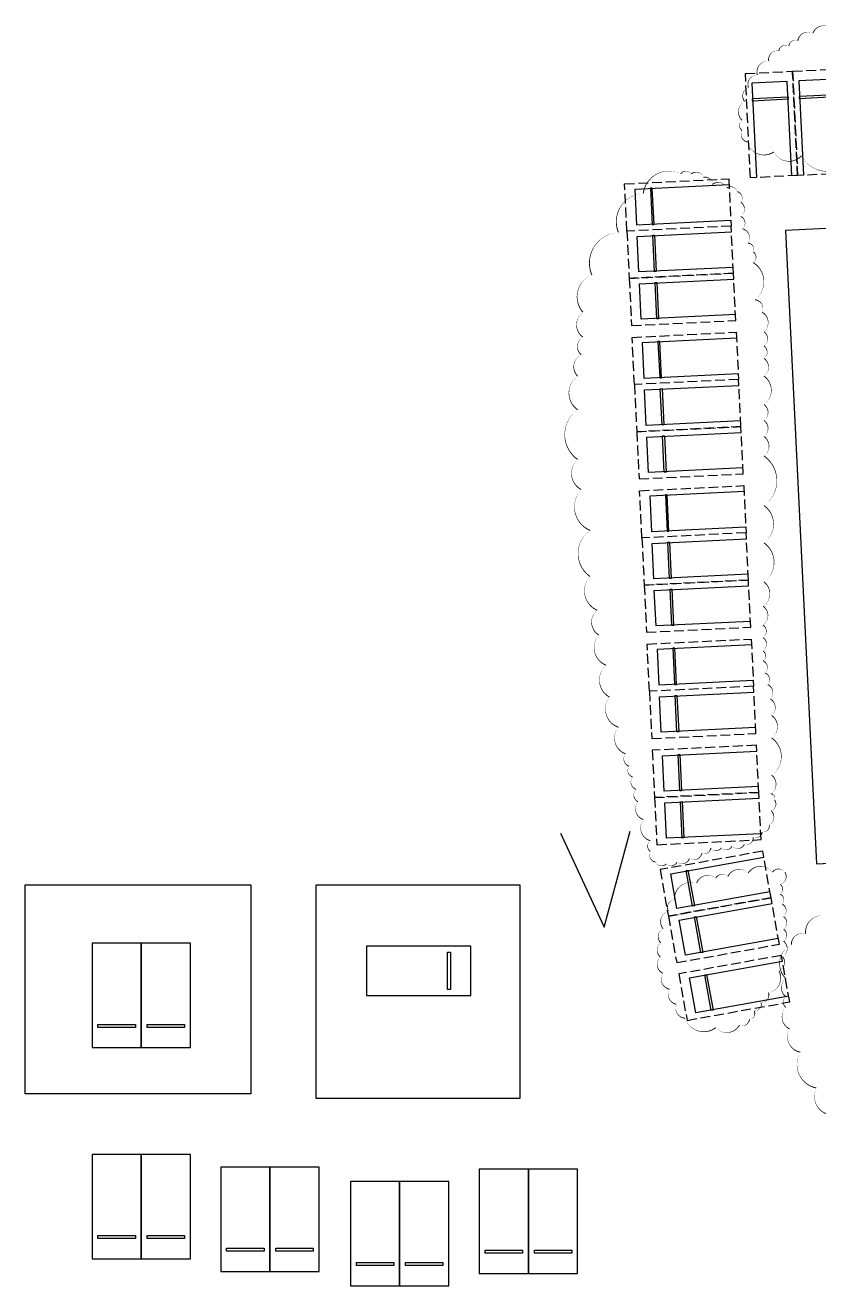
# Model space of a CAD drawing. Header units: millimetres. Extents: x -691095 to 2797013, y -349436 to 2050109.
# Drawn here: x 133512 to 173834, y 1065618 to 1129644 of the extents above; entities that cross this region are included whole.
import ezdxf

# ---------------------------------------------------------------- set-up
doc = ezdxf.new("R2010")
doc.units = ezdxf.units.MM
doc.header["$LTSCALE"] = 1000
doc.linetypes.add('__附着_A09-行车流线_SEN23M28_设计区$0$DASH', pattern=[0.35, 0.25, -0.1])
doc.layers.add('AE-EQPM-CARS', color=250, linetype='Continuous')
doc.layers.add('STD-PARK', color=103, linetype='__附着_A09-行车流线_SEN23M28_设计区$0$DASH')
doc.layers.add('E-LANE-CENTER', color=6, linetype='Continuous', plot=False)
doc.layers.add('注释', color=3, linetype='Continuous', plot=False)

# ---------------------------------------------------------------- blocks, each defined once
blk = doc.blocks.new('A$C6356253C')
at = {"layer": 'STD-PARK', "linetype": '__附着_A09-行车流线_SEN23M28_设计区$0$DASH', "ltscale": 2}
for p, q in [((1200, 5300), (-1200, 5300)), ((-1200, 5300), (-1200, 0)), ((1200, 0), (1200, 5300)), ((-1200, 0), (1200, 0))]:
    blk.add_line(p, q, dxfattribs=at)
at = {"layer": 'STD-PARK', "color": 8, "linetype": 'ByBlock', "ltscale": 2}
for p, q in [((-900, 500), (-900, 5300)), ((900, 5300), (900, 500)), ((-925, 1300), (-925, 1392)), ((-925, 1392), (925, 1392)), ((925, 1300), (-925, 1300)), ((925, 1392), (925, 1300)), ((900, 500), (-900, 500))]:
    blk.add_line(p, q, dxfattribs=at)
blk = doc.blocks.new('car0')
at = {"linetype": 'ByBlock', "elevation": 0}
for points in [[(262323, 561110), (267623, 561110), (267623, 563610), (262323, 563610)], [(266598, 561410), (266448, 561410), (266448, 563310), (266598, 563310)]]:
    blk.add_lwpolyline(points, close=True, dxfattribs=at)

msp = doc.modelspace()

# ---------------------------------------------------------------- linework, layer by layer
at = {"layer": 'E-LANE-CENTER'}
for p, q in [((224888.98621, 1121796.91881), (172143.19096, 1119223.3657)), ((172143.19096, 1119223.3657), (173712.59622, 1087057.90234))]:
    msp.add_line(p, q, dxfattribs=at)
msp.add_lwpolyline([(173712.59622, 1087057.90234), (191761.56175, 1087938.54072), (207274.11007, 1090724.12723), (224293.99568, 1089525.85107), (230627.6559, 1089834.88065), (235774.09751, 1090758.90584)], dxfattribs=at)
at = {"layer": '注释'}
for p, q in [((160714.75905, 1088615.39046), (162936.37093, 1083831.52197)), ((162936.37093, 1083831.52197), (164247.11982, 1088710.32234))]:
    msp.add_line(p, q, dxfattribs=at)
for points, elevation in [([(174434.02281, 1129491.58184, 0, 50, 0.52056705), (173535.49365, 1129235.01149, 0, 50, 0.52056705), (173535.49365, 1129235.01149, 0, 50, 0.52056705), (172765.31915, 1128850.15359, 0, 50, 0.52056705), (172765.31915, 1128850.15359, 0, 50, 0.52056705), (172316.04525, 1128593.58324, 0, 50, 0.52056705), (172316.04525, 1128593.58324, 0, 50, 0.52056705), (171802.59869, 1128337.01767, 0, 50, 0.52056705), (171802.59869, 1128337.01767, 0, 50, 0.52056705), (171289.15212, 1127823.87698, 0, 50, 0.52056705), (171289.15212, 1127823.87698, 0, 50, 0.52056705), (170711.51425, 1127118.30734, 0, 50, 0.52056705), (170711.51425, 1127118.30734, 0, 50, 0.52056705), (170262.24968, 1126476.88386, 0, 50, 0.52056705), (170262.24968, 1126476.88386, 0, 50, 0.52056705), (170069.70372, 1125771.31422, 0, 50, 0.52056705), (170069.70372, 1125771.31422, 0, 50, 0.52056705), (169941.33975, 1124809.17901, 0, 50, 0.52056705), (169941.33975, 1124809.17901, 0, 50, 0.52056705), (169941.33975, 1124296.03832, 0, 50, 0.52056705), (169941.33975, 1124296.03832, 0, 50, 0.52056705), (170198.06769, 1123718.75623, 0, 50, 0.52056705), (170198.06769, 1123718.75623, 0, 50, 0.52056705), (171545.87074, 1123205.61554, 0, 50, 0.52056705), (171545.87074, 1123205.61554, 0, 50, 0.52056705), (172957.85578, 1123013.18659, 0, 50, 0.52056705), (172957.85578, 1123013.18659, 0, 50, 0.52056705), (175332.56128, 1122692.47485, 0, 50, 0.52056705)], -0.00067), ([(174170.49943, 1084399.15721, 0, 50, 0.52056705), (173168.95036, 1083489.19278, 0, 50, 0.52056705), (173168.95036, 1083489.19278, 0, 50, 0.52056705), (172440.55104, 1082943.22964, 0, 50, 0.52056705), (172440.55104, 1082943.22964, 0, 50, 0.52056705), (172167.40129, 1081214.30497, 0, 50, 0.52056705), (172167.40129, 1081214.30497, 0, 50, 0.52056705), (172167.40129, 1080304.35606, 0, 50, 0.52056705), (172167.40129, 1080304.35606, 0, 50, 0.52056705), (172167.40129, 1079758.3774, 0, 50, 0.52056705), (172167.40129, 1079758.3774, 0, 50, 0.52056705), (172349.50112, 1078666.4356, 0, 50, 0.52056705), (172349.50112, 1078666.4356, 0, 50, 0.52056705), (172895.80062, 1077483.50511, 0, 50, 0.52056705), (172895.80062, 1077483.50511, 0, 50, 0.52056705), (173715.24986, 1075663.59176, 0, 50, 0.52056705), (173715.24986, 1075663.59176, 0, 50, 0.52056705), (174443.64918, 1074298.6684, 0, 50, 0.52056705)], 0.00104)]:
    msp.add_lwpolyline(points, format="xyseb", dxfattribs=dict(at, elevation=elevation))
for points in [[(171394.73042, 1090607.2388, 0, 50, 0.52056705), (171438.74545, 1091552.95931, 0, 50, 0.52056705), (171438.74545, 1091552.95931, 0, 50, 0.52056705), (171438.74545, 1093444.40511, 0, 50, 0.52056705), (171438.74545, 1093444.40511, 0, 50, 0.52056705), (171438.74545, 1094588.07068, 0, 50, 0.52056705), (171438.74545, 1094588.07068, 0, 50, 0.52056705), (171372.71824, 1095423.82703, 0, 50, 0.52056705), (171372.71824, 1095423.82703, 0, 50, 0.52056705), (171240.68247, 1096149.61442, 0, 50, 0.52056705), (171240.68247, 1096149.61442, 0, 50, 0.52056705), (171115.99962, 1096740.1571, 0, 50, 0.52056705), (171115.99962, 1096740.1571, 0, 50, 0.52056705), (171003.32002, 1097359.49708, 0, 50, 0.52056705), (171003.32002, 1097359.49708, 0, 50, 0.52056705), (171003.32002, 1097866.22936, 0, 50, 0.52056705), (171003.32002, 1097866.22936, 0, 50, 0.52056705), (171003.32002, 1098541.8708, 0, 50, 0.52056705), (171003.32002, 1098541.8708, 0, 50, 0.52056705), (171003.14296, 1099177.00516, 0, 50, 0.52056705), (171003.14296, 1099177.00516, 0, 50, 0.52056705), (171003.14296, 1100134.16347, 0, 50, 0.52056705), (171003.14296, 1100134.16347, 0, 50, 0.52056705), (171046.79453, 1101371.85092, 0, 50, 0.52056705), (171046.79453, 1101371.85092, 0, 50, 0.52056705), (171046.79453, 1103353.73026, 0, 50, 0.52056705), (171046.79453, 1103353.73026, 0, 50, 0.52056705), (171046.79453, 1105245.52917, 0, 50, 0.52056705), (171046.79453, 1105245.52917, 0, 50, 0.52056705), (171046.79453, 1107767.92453, 0, 50, 0.52056705), (171046.79453, 1107767.92453, 0, 50, 0.52056705), (171046.79453, 1108758.86659, 0, 50, 0.52056705), (171046.79453, 1108758.86659, 0, 50, 0.52056705), (171046.79453, 1109569.63823, 0, 50, 0.52056705), (171046.79453, 1109569.63823, 0, 50, 0.52056705), (171046.79453, 1110380.40987, 0, 50, 0.52056705), (171046.79453, 1110380.40987, 0, 50, 0.52056705), (171046.79453, 1111821.77797, 0, 50, 0.52056705), (171046.79453, 1111821.77797, 0, 50, 0.52056705), (171046.79453, 1112722.63482, 0, 50, 0.52056705), (171046.79453, 1112722.63482, 0, 50, 0.52056705), (171046.79453, 1113353.23605, 0, 50, 0.52056705), (171046.79453, 1113353.23605, 0, 50, 0.52056705), (171046.79453, 1114073.91771, 0, 50, 0.52056705), (171046.79453, 1114073.91771, 0, 50, 0.52056705), (170956.64899, 1115064.85977, 0, 50, 0.52056705), (170956.64899, 1115064.85977, 0, 50, 0.52056705), (170596.09478, 1115695.46099, 0, 50, 0.52056705), (170596.09478, 1115695.46099, 0, 50, 0.52056705), (170505.95856, 1117587.25513, 0, 50, 0.52056705), (170505.95856, 1117587.25513, 0, 50, 0.52056705), (170505.95856, 1118127.77115, 0, 50, 0.52056705), (170505.95856, 1118127.77115, 0, 50, 0.52056705), (170235.53126, 1118578.19719, 0, 50, 0.52056705), (170235.53126, 1118578.19719, 0, 50, 0.52056705), (169965.11327, 1119298.88362, 0, 50, 0.52056705), (169965.11327, 1119298.88362, 0, 50, 0.52056705), (169874.97705, 1119929.48485, 0, 50, 0.52056705), (169874.97705, 1119929.48485, 0, 50, 0.52056705), (169874.97705, 1120650.16651, 0, 50, 0.52056705), (169874.97705, 1120650.16651, 0, 50, 0.52056705), (169694.69529, 1121190.68253, 0, 50, 0.52056705), (169694.69529, 1121190.68253, 0, 50, 0.52056705), (169153.85931, 1121370.85295, 0, 50, 0.52056705), (169153.85931, 1121370.85295, 0, 50, 0.52056705), (168432.73226, 1121551.02336, 0, 50, 0.52056705), (168432.73226, 1121551.02336, 0, 50, 0.52056705), (167982.03251, 1121911.36419, 0, 50, 0.52056705), (167982.03251, 1121911.36419, 0, 50, 0.52056705), (167351.06032, 1122091.53938, 0, 50, 0.52056705), (167351.06032, 1122091.53938, 0, 50, 0.52056705), (166810.21503, 1122091.53938, 0, 50, 0.52056705), (166810.21503, 1122091.53938, 0, 50, 0.52056705), (164917.27981, 1121100.59732, 0, 50, 0.52056705), (164917.27981, 1121100.59732, 0, 50, 0.52056705), (163655.31678, 1119118.71321, 0, 50, 0.52056705), (163655.31678, 1119118.71321, 0, 50, 0.52056705), (162303.22685, 1116956.65868, 0, 50, 0.52056705), (162303.22685, 1116956.65868, 0, 50, 0.52056705), (161852.5271, 1115064.85977, 0, 50, 0.52056705), (161852.5271, 1115064.85977, 0, 50, 0.52056705), (161852.5271, 1113803.66209, 0, 50, 0.52056705), (161852.5271, 1113803.66209, 0, 50, 0.52056705), (161762.38156, 1112902.80524, 0, 50, 0.52056705), (161762.38156, 1112902.80524, 0, 50, 0.52056705), (161582.0998, 1111821.77797, 0, 50, 0.52056705), (161582.0998, 1111821.77797, 0, 50, 0.52056705), (161582.0998, 1110110.15425, 0, 50, 0.52056705), (161582.0998, 1110110.15425, 0, 50, 0.52056705), (161582.0998, 1107587.75411, 0, 50, 0.52056705), (161582.0998, 1107587.75411, 0, 50, 0.52056705), (161762.38156, 1106056.30081, 0, 50, 0.52056705), (161762.38156, 1106056.30081, 0, 50, 0.52056705), (162213.08131, 1103984.33149, 0, 50, 0.52056705), (162213.08131, 1103984.33149, 0, 50, 0.52056705), (162213.08131, 1101642.10654, 0, 50, 0.52056705), (162213.08131, 1101642.10654, 0, 50, 0.52056705), (162573.64484, 1099930.47805, 0, 50, 0.52056705), (162573.64484, 1099930.47805, 0, 50, 0.52056705), (162663.78106, 1098669.28037, 0, 50, 0.52056705), (162663.78106, 1098669.28037, 0, 50, 0.52056705), (163024.34459, 1097137.82706, 0, 50, 0.52056705), (163024.34459, 1097137.82706, 0, 50, 0.52056705), (163204.61703, 1095516.28378, 0, 50, 0.52056705), (163204.61703, 1095516.28378, 0, 50, 0.52056705), (163655.31678, 1093984.83047, 0, 50, 0.52056705), (163655.31678, 1093984.83047, 0, 50, 0.52056705), (164015.88031, 1092633.54758, 0, 50, 0.52056705), (164015.88031, 1092633.54758, 0, 50, 0.52056705), (164196.16207, 1092002.94635, 0, 50, 0.52056705), (164196.16207, 1092002.94635, 0, 50, 0.52056705), (164376.44384, 1091462.43511, 0, 50, 0.52056705), (164376.44384, 1091462.43511, 0, 50, 0.52056705), (164556.71628, 1090831.83388, 0, 50, 0.52056705), (164556.71628, 1090831.83388, 0, 50, 0.52056705), (164646.86182, 1090201.23265, 0, 50, 0.52056705), (164646.86182, 1090201.23265, 0, 50, 0.52056705), (164917.27981, 1089300.38058, 0, 50, 0.52056705), (164917.27981, 1089300.38058, 0, 50, 0.52056705), (165277.84334, 1088219.35331, 0, 50, 0.52056705), (165277.84334, 1088219.35331, 0, 50, 0.52056705), (165277.84334, 1087678.83729, 0, 50, 0.52056705), (165277.84334, 1087678.83729, 0, 50, 0.52056705), (165548.26132, 1087138.32604, 0, 50, 0.52056705), (165548.26132, 1087138.32604, 0, 50, 0.52056705), (166089.09729, 1087048.23607, 0, 50, 0.52056705), (166089.09729, 1087048.23607, 0, 50, 0.52056705), (166629.94258, 1087138.32604, 0, 50, 0.52056705), (166629.94258, 1087138.32604, 0, 50, 0.52056705), (167260.91478, 1087318.49646, 0, 50, 0.52056705), (167260.91478, 1087318.49646, 0, 50, 0.52056705), (167891.89629, 1087588.75208, 0, 50, 0.52056705), (167891.89629, 1087588.75208, 0, 50, 0.52056705), (168342.59604, 1087859.00771, 0, 50, 0.52056705), (168342.59604, 1087859.00771, 0, 50, 0.52056705), (168883.43201, 1087859.00771, 0, 50, 0.52056705), (168883.43201, 1087859.00771, 0, 50, 0.52056705), (169424.2773, 1087949.09292, 0, 50, 0.52056705), (169424.2773, 1087949.09292, 0, 50, 0.52056705), (170055.25881, 1088039.17812, 0, 50, 0.52056705), (170055.25881, 1088039.17812, 0, 50, 0.52056705), (170505.95856, 1088399.52373, 0, 50, 0.52056705), (170505.95856, 1088399.52373, 0, 50, 0.52056705), (170956.64899, 1088669.77935, 0, 50, 0.52056705), (170956.64899, 1088669.77935, 0, 50, 0.52056705), (171317.21252, 1089030.12018, 0, 50, 0.52056705), (171317.21252, 1089030.12018, 0, 50, 0.52056705), (171407.34874, 1089750.80662, 0, 50, 0.52056705), (171407.34874, 1089750.80662, 0, 50, 0.52056705), (171587.63051, 1090291.31786, 0, 50, 0.52056705), (171587.63051, 1090291.31786, 0, 50, 0.52056705), (171394.73042, 1090607.2388, 0, 0, 0)], [(172111.25374, 1086625.60049, 0, 50, 0.52056705), (171474.78316, 1086625.60049, 0, 50, 0.52056705), (171474.78316, 1086625.60049, 0, 50, 0.52056705), (170245.7452, 1086581.73412, 0, 50, 0.52056705), (170245.7452, 1086581.73412, 0, 50, 0.52056705), (169214.22971, 1086406.25907, 0, 50, 0.52056705), (169214.22971, 1086406.25907, 0, 50, 0.52056705), (168599.70607, 1086318.52632, 0, 50, 0.52056705), (168599.70607, 1086318.52632, 0, 50, 0.52056705), (167634.03139, 1086077.25409, 0, 50, 0.52056705), (167634.03139, 1086077.25409, 0, 50, 0.52056705), (166492.7812, 1085221.82874, 0, 50, 0.52056705), (166492.7812, 1085221.82874, 0, 50, 0.52056705), (166185.52404, 1084651.54676, 0, 50, 0.52056705), (166185.52404, 1084651.54676, 0, 50, 0.52056705), (165922.16076, 1083752.25504, 0, 50, 0.52056705), (165922.16076, 1083752.25504, 0, 50, 0.52056705), (165812.42606, 1083028.43836, 0, 50, 0.52056705), (165812.42606, 1083028.43836, 0, 50, 0.52056705), (165790.47912, 1082326.55248, 0, 50, 0.52056705), (165790.47912, 1082326.55248, 0, 50, 0.52056705), (165900.21382, 1081493.0627, 0, 50, 0.52056705), (165900.21382, 1081493.0627, 0, 50, 0.52056705), (166251.36486, 1080681.5085, 0, 50, 0.52056705), (166251.36486, 1080681.5085, 0, 50, 0.52056705), (166602.52522, 1079913.82067, 0, 50, 0.52056705), (166602.52522, 1079913.82067, 0, 50, 0.52056705), (167041.46402, 1079211.93956, 0, 50, 0.52056705), (167041.46402, 1079211.93956, 0, 50, 0.52056705), (168599.70607, 1078729.39034, 0, 50, 0.52056705), (168599.70607, 1078729.39034, 0, 50, 0.52056705), (169806.80641, 1078860.99424, 0, 50, 0.52056705), (169806.80641, 1078860.99424, 0, 50, 0.52056705), (170311.58602, 1079146.13761, 0, 50, 0.52056705), (170311.58602, 1079146.13761, 0, 50, 0.52056705), (170553.00236, 1079584.81569, 0, 50, 0.52056705), (170553.00236, 1079584.81569, 0, 50, 0.52056705), (170904.16272, 1080001.55819, 0, 50, 0.52056705), (170904.16272, 1080001.55819, 0, 50, 0.52056705), (171277.2607, 1080506.03822, 0, 50, 0.52056705), (171277.2607, 1080506.03822, 0, 50, 0.52056705), (171803.98726, 1081624.6666, 0, 50, 0.52056705), (171803.98726, 1081624.6666, 0, 50, 0.52056705), (172001.51904, 1082326.55248, 0, 50, 0.52056705), (172001.51904, 1082326.55248, 0, 50, 0.52056705), (172045.41292, 1083116.17588, 0, 50, 0.52056705), (172045.41292, 1083116.17588, 0, 50, 0.52056705), (172045.41292, 1083730.32423, 0, 50, 0.52056705), (172045.41292, 1083730.32423, 0, 50, 0.52056705), (172045.41292, 1084366.40816, 0, 50, 0.52056705), (172045.41292, 1084366.40816, 0, 50, 0.52056705), (171979.5721, 1085002.49209, 0, 50, 0.52056705), (171979.5721, 1085002.49209, 0, 50, 0.52056705), (171869.8374, 1085506.97211, 0, 50, 0.52056705), (171869.8374, 1085506.97211, 0, 50, 0.52056705), (171869.8374, 1086011.45214, 0, 50, 0.52056705), (171869.8374, 1086011.45214, 0, 50, 0.52056705), (172111.25374, 1086625.60049, 0, 0, 0)]]:
    msp.add_lwpolyline(points, format="xyseb", dxfattribs=at)
for points in [[(133511.69419, 1085981.25183), (144980.37552, 1085981.25183), (144980.37552, 1075361.57951), (133511.69419, 1075361.57951)], [(148303.95516, 1085981.25183), (158649.1721, 1085981.25183), (158649.1721, 1075127.65741), (148303.95516, 1075127.65741)]]:
    msp.add_lwpolyline(points, close=True, dxfattribs=at)

# ---------------------------------------------------------------- block references
at = {"layer": 'AE-EQPM-CARS', "linetype": 'ByBlock', "ltscale": 4, "xscale": -1}
for p, rotation in [((171301.23809, 1127245.59371, -0.00066), 182.7933390382338), ((173698.38644, 1127362.55448, -0.00067), 182.7933390382338), ((164027.03708, 1120382.94119, -0.00068), 272.7933390382272), ((164407.15957, 1112592.20908, -0.00068), 272.7933390382272), ((164787.28205, 1104801.47696, -0.00067), 272.7933390382272), ((165167.40454, 1097010.74485, -0.00065), 272.7933390382272)]:
    msp.add_blockref('A$C6356253C', p, dxfattribs=dict(at, rotation=rotation))
at = {"layer": 'AE-EQPM-CARS', "linetype": 'ByBlock', "ltscale": 4}
for p, rotation in [((164143.99784, 1117985.79285, 0.00026), 272.7933390029629), ((164260.95861, 1115588.64451, 0.00026), 272.7933390029629), ((164524.12033, 1110195.06073, 0.00027), 272.7933390029629), ((164641.0811, 1107797.91239, 0.00027), 272.7933390029629), ((164904.24282, 1102404.32862, 0.00028), 272.7933390029629), ((165021.20358, 1100007.18028, 0.00028), 272.7933390029629), ((165284.36531, 1094613.5965, 0.0003), 272.7933390029629), ((165430.56626, 1091617.16107, 0.0003), 272.7933390029629), ((165547.52703, 1089220.01273, 0.0003), 272.7933390029629), ((165978.23135, 1085574.39362, 0.00021), 280.1787993695153), ((166402.36068, 1083212.16706, 0.00021), 280.1787993695153), ((166928.81236, 1080280.0541, 0.00021), 280.1787993695153)]:
    msp.add_blockref('A$C6356253C', p, dxfattribs=dict(at, rotation=rotation))
at = {"layer": 'AE-EQPM-CARS', "linetype": 'ByBlock', "rotation": 270}
for p in [(-424200.58573, 1345336.2774), (-421700.58573, 1345336.2774), (-424200.58573, 1334615.80496), (-421700.58573, 1334615.80496), (-417664.83948, 1333970.79597), (-415164.83948, 1333970.79597), (-404527.57546, 1333867.84647, -0.00407), (-402027.57546, 1333867.84647, -0.00407), (-411073.13359, 1333241.52888, -0.00407), (-408573.13359, 1333241.52888, -0.00407)]:
    msp.add_blockref('car0', p, dxfattribs=at)
at = {"layer": 'AE-EQPM-CARS', "linetype": 'ByBlock'}
msp.add_blockref('car0', (-111473.05993, 519252.69415), dxfattribs=at)

doc.saveas('drawing.dxf')
